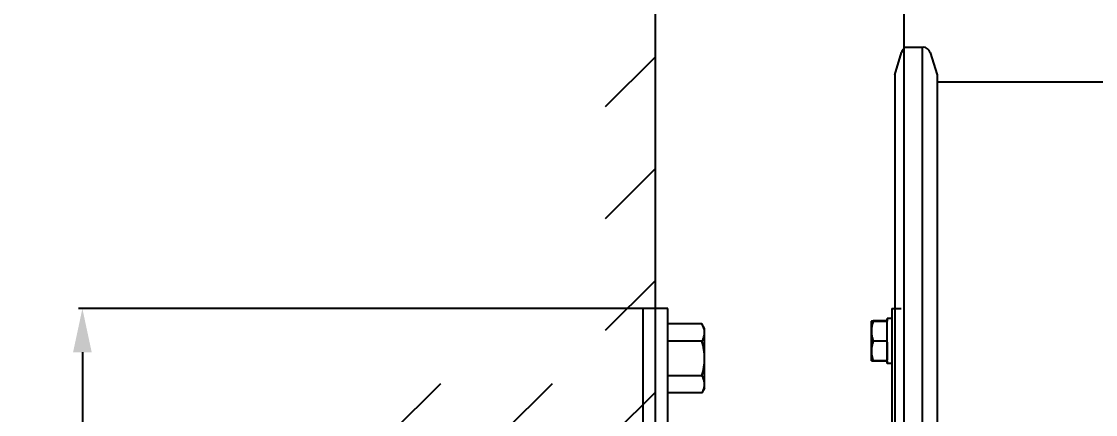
# Model space of a CAD drawing. Header units: millimetres. Extents: x 324 to 7054, y -67 to 2159.
# Drawn here: x 3321.3 to 3752.9, y 1629.5 to 1787.3 of the extents above; entities that cross this region are included whole.
import ezdxf

# ---------------------------------------------------------------- set-up
doc = ezdxf.new("R2010")
doc.units = ezdxf.units.MM
doc.header["$LTSCALE"] = 153.67
doc.header["$PDMODE"] = 3
doc.header["$PDSIZE"] = 8
doc.linetypes.add('CENTER', pattern=[0.6, 0.375, -0.075, 0.075, -0.075])
doc.linetypes.add('DOT', pattern=[0.2, 0.1, -0.1])
doc.layers.get('0').update_dxf_attribs({"linetype": 'CONTINUOUS'})
doc.layers.get('Defpoints').update_dxf_attribs({"linetype": 'CONTINUOUS'})
doc.layers.add('00_BUW_DATUM', color=7, linetype='CONTINUOUS')
doc.layers.add('02___PRT_ALL_AXES', color=7, linetype='CONTINUOUS')
doc.styles.get("Standard").update_dxf_attribs({"font": 'times.ttf'})
doc.dimstyles.new('DIMSTYLE_1', dxfattribs={"dimtxt": 17.5, "dimasz": 17.5, "dimexe": 1.5, "dimexo": 1, "dimgap": 0.875, "dimtad": 1, "dimdsep": 46, "dimtxsty": 'Standard', "dimblk": '_FILLED', "dimblk1": '_FILLED', "dimblk2": '_FILLED', "dimcen": 0.09, "dimazin": 2, "dimtp": 0.01, "dimtm": 0.01, "dimtfac": 1, "dimtofl": 0, "dimtmove": 0, "dimatfit": 3, "dimldrblk": '_FILLED', "dimfxl": 1, "dimtolj": 1, "dimarcsym": 0})
doc.dimstyles.get("Standard").update_dxf_attribs({"dimtxt": 17.5, "dimasz": 17.5, "dimexe": 1.5, "dimexo": 1, "dimtad": 1, "dimdsep": 46, "dimtxsty": 'Standard', "dimblk": '_FILLED', "dimblk1": '_FILLED', "dimblk2": '_FILLED', "dimcen": 0.09, "dimazin": 2, "dimtol": 1, "dimtp": 0.01, "dimtm": 0.01, "dimtfac": 1, "dimtofl": 0, "dimtmove": 0, "dimatfit": 3, "dimldrblk": '_FILLED', "dimfxl": 1, "dimtolj": 1, "dimarcsym": 0})

# ---------------------------------------------------------------- blocks, each defined once
blk = doc.blocks.new('_FILLED')
at = {"color": 0, "linetype": 'ByBlock'}
blk.add_solid([(0, 0), (-1, 0.214), (-1, -0.214)], dxfattribs=at)
blk = doc.blocks.new('*D191')
at = {"color": 0, "lineweight": -2}
for p, q in [((3571.03, 1671.98), (3344.29, 1671.98)), ((3345.79, 1654.48), (3345.79, 1369.48)), ((3571.03, 1351.98), (3344.29, 1351.98))]:
    blk.add_line(p, q, dxfattribs=at)
at = {"layer": 'Defpoints', "color": 0}
for p in [(3572.03, 1671.98), (3345.79, 1351.98), (3572.03, 1351.98)]:
    blk.add_point(p, dxfattribs=at)
at = {"color": 0, "linetype": 'ByBlock', "lineweight": -2, "xscale": 17.5, "yscale": 17.5, "zscale": 17.5}
for p, rotation in [((3345.79, 1671.98), 90), ((3345.79, 1351.98), 270)]:
    blk.add_blockref('_FILLED', p, dxfattribs=dict(at, rotation=rotation))
at = {"color": 0, "insert": (3321.59, 1528.57), "char_height": 17.5, "attachment_point": 2, "rotation": 90, "line_spacing_factor": 0.9}
blk.add_mtext('\\A1;320', dxfattribs=at)
blk = doc.blocks.new('*D271')
at = {"color": 0, "lineweight": -2}
for p, q in [((3576.03, 1740), (3576.03, 1842.5)), ((3593.53, 1841), (3991.5, 1841)), ((4451.83, 1841), (4053.86, 1841)), ((4469.33, 1538.1), (4469.33, 1842.5))]:
    blk.add_line(p, q, dxfattribs=at)
at = {"layer": 'Defpoints', "color": 0}
for p in [(4469.33, 1841), (3576.03, 1739), (4469.33, 1537.1)]:
    blk.add_point(p, dxfattribs=at)
at = {"color": 0, "linetype": 'ByBlock', "lineweight": -2, "xscale": 17.5, "yscale": 17.5, "zscale": 17.5, "rotation": 180}
blk.add_blockref('_FILLED', (3576.03, 1841), dxfattribs=at)
at = {"color": 0, "linetype": 'ByBlock', "lineweight": -2, "xscale": 17.5, "yscale": 17.5, "zscale": 17.5}
blk.add_blockref('_FILLED', (4469.33, 1841), dxfattribs=at)
at = {"insert": (4022.68, 1841), "char_height": 17.5, "attachment_point": 5}
blk.add_mtext('\\A1;\\A1;Z-895', dxfattribs=at)
blk = doc.blocks.new('*D273')
at = {"color": 0, "lineweight": -2}
for p, q in [((3576.03, 1705), (3576.03, 1801.5)), ((3593.53, 1800), (3608, 1800)), ((3658.53, 1800), (3644.07, 1800)), ((3676.03, 1705), (3676.03, 1801.5))]:
    blk.add_line(p, q, dxfattribs=at)
at = {"layer": 'Defpoints', "color": 0}
for p in [(3676.03, 1800), (3576.03, 1704), (3676.03, 1704)]:
    blk.add_point(p, dxfattribs=at)
at = {"color": 0, "linetype": 'ByBlock', "lineweight": -2, "xscale": 17.5, "yscale": 17.5, "zscale": 17.5, "rotation": 180}
blk.add_blockref('_FILLED', (3576.03, 1800), dxfattribs=at)
at = {"color": 0, "linetype": 'ByBlock', "lineweight": -2, "xscale": 17.5, "yscale": 17.5, "zscale": 17.5}
blk.add_blockref('_FILLED', (3676.03, 1800), dxfattribs=at)
at = {"insert": (3626.03, 1800), "char_height": 17.5, "attachment_point": 5}
blk.add_mtext('\\A1;\\A1;100', dxfattribs=at)

msp = doc.modelspace()

# ---------------------------------------------------------------- hatches: boundary and pattern name
h = msp.add_hatch()
h.set_pattern_fill('ANSI31', color=256, scale=10)
h.set_pattern_definition([(45, (2207, 0), (-22.45064, 22.45064), [])])
h.paths.add_polyline_path([(3457.64226, 1621.97699), (3457.64226, 1641.97699), (3556.03476, 1641.97699), (3556.03476, 1671.97699), (3556.03476, 1691.97699), (3556.03476, 1921.95399), (3576.03476, 1921.95399), (3576.03476, 1621.95399)])

# ---------------------------------------------------------------- linework, layer by layer
for p, q in [((3576.03476, 1664), (3576.03476, 1915)), ((3576.03476, 1671.97699), (3571.03476, 1671.97699)), ((3571.03476, 1671.97699), (3571.03476, 1351.97699))]:
    msp.add_line(p, q)
at = {"linetype": 'Continuous'}
for p, q in [((3669.23476, 1666.53177), (3669.23476, 1666.97699)), ((3669.23476, 1666.4938), (3669.23476, 1666.9402)), ((3669.23476, 1658.53334), (3669.23476, 1659.41736)), ((3669.23476, 1658.45082), (3669.23476, 1659.34276)), ((3669.23476, 1650.97699), (3669.23476, 1651.41385)), ((3669.23476, 1650.93629), (3669.23476, 1651.36761))]:
    msp.add_line(p, q, dxfattribs=at)
at = {"linetype": 'DOT'}
for p, q in [((3669.23476, 1666.53177), (3669.23476, 1666.97699)), ((3669.23476, 1658.53334), (3669.23476, 1659.41736)), ((3669.23476, 1650.97699), (3669.23476, 1651.41385))]:
    msp.add_line(p, q, dxfattribs=at)
at = {"linetype": 'CENTER'}
for p, q in [((3669.23476, 1666.49352), (3669.23476, 1666.9402)), ((3669.23476, 1658.45083), (3669.23476, 1659.34265)), ((3669.23476, 1650.93629), (3669.23476, 1651.36723))]:
    msp.add_line(p, q, dxfattribs=at)
at = {"layer": '00_BUW_DATUM', "linetype": 'Continuous'}
for p, q in [((3662.83476, 1650.97699), (3662.83476, 1666.97699)), ((3662.83476, 1666.97699), (3669.23476, 1666.97699)), ((3662.83476, 1650.97731), (3662.83476, 1666.97668)), ((3669.23476, 1667.0177), (3663.54929, 1667.0177)), ((3669.23476, 1666.93566), (3663.54929, 1666.93566)), ((3669.23476, 1666.97699), (3669.23476, 1667.97699)), ((3671.03476, 1667.97699), (3669.23476, 1667.97699)), ((3669.23476, 1666.93566), (3669.23476, 1667.97699)), ((3671.03476, 1667.97699), (3669.23476, 1667.97699)), ((3669.23476, 1659.41736), (3669.23476, 1666.53177)), ((3669.23476, 1659.34276), (3669.23476, 1666.4938)), ((3669.23476, 1658.97699), (3663.54929, 1658.97699)), ((3669.23476, 1658.89496), (3663.54929, 1658.89496)), ((3669.23476, 1658.53334), (3669.23476, 1651.41385)), ((3669.23476, 1658.45082), (3669.23476, 1651.36761)), ((3669.23476, 1650.97699), (3662.83476, 1650.97699)), ((3669.23476, 1650.93629), (3663.54929, 1650.93629)), ((3669.23476, 1650.97699), (3669.23476, 1649.97699)), ((3669.23476, 1650.93629), (3669.23476, 1649.97699)), ((3671.03476, 1649.97699), (3669.23476, 1649.97699)), ((3671.03476, 1649.97699), (3669.23476, 1649.97699))]:
    msp.add_line(p, q, dxfattribs=at)
at = {"layer": '00_BUW_DATUM', "linetype": 'DOT'}
for p, q in [((3662.83476, 1650.97699), (3662.83476, 1666.97699)), ((3662.83476, 1666.97699), (3669.23476, 1666.97699)), ((3669.23476, 1666.97699), (3669.23476, 1667.97699)), ((3671.03476, 1667.97699), (3669.23476, 1667.97699)), ((3669.23476, 1659.41736), (3669.23476, 1666.53177)), ((3669.23476, 1658.97699), (3663.54929, 1658.97699)), ((3669.23476, 1658.53334), (3669.23476, 1651.41385)), ((3669.23476, 1650.97699), (3662.83476, 1650.97699)), ((3669.23476, 1650.97699), (3669.23476, 1649.97699)), ((3671.03476, 1649.97699), (3669.23476, 1649.97699))]:
    msp.add_line(p, q, dxfattribs=at)
at = {"layer": '00_BUW_DATUM', "linetype": 'CENTER'}
for p, q in [((3662.83476, 1650.97731), (3662.83476, 1666.97668)), ((3669.23476, 1667.0177), (3663.54929, 1667.0177)), ((3669.23476, 1666.93566), (3663.54929, 1666.93566)), ((3669.23476, 1667.97699), (3669.23476, 1666.93566)), ((3671.03476, 1667.97699), (3669.23476, 1667.97699)), ((3669.23476, 1659.34265), (3669.23476, 1666.49352)), ((3669.23476, 1658.89496), (3663.54929, 1658.89496)), ((3669.23476, 1651.36723), (3669.23476, 1658.45083)), ((3669.23476, 1650.93629), (3663.54929, 1650.93629)), ((3669.23476, 1649.97699), (3669.23476, 1650.93629)), ((3671.03476, 1649.97699), (3669.23476, 1649.97699))]:
    msp.add_line(p, q, dxfattribs=at)
at = {"layer": '00_BUW_DATUM', "color": 7, "linetype": 'Continuous'}
for p, q in [((3594.76296, 1665.8334), (3581.03476, 1665.8334)), ((3595.83476, 1663.97699), (3594.76296, 1665.8334)), ((3595.83476, 1639.97699), (3595.83476, 1663.97699)), ((3594.76296, 1658.9052), (3581.03476, 1658.9052)), ((3594.76296, 1645.04879), (3581.03476, 1645.04879)), ((3594.76296, 1638.12059), (3581.03476, 1638.12059)), ((3595.83476, 1639.97699), (3594.76296, 1638.12059))]:
    msp.add_line(p, q, dxfattribs=at)
at = {"layer": '00_BUW_DATUM', "linetype": 'CENTER'}
for points, knots in [([(3663.54929, 1667.0177), (3663.4508, 1667.01467), (3663.31125, 1667.01011), (3663.1376, 1667.0029), (3663.03379, 1666.99813), (3662.95321, 1666.9926), (3662.88883, 1666.98914), (3662.85964, 1666.98225), (3662.83476, 1666.98116), (3662.83476, 1666.97668)], [0, 0, 0, 0, 0.412424599, 0.583858236, 0.728742188, 0.844605655, 0.929348389, 0.981238142, 1, 1, 1, 1]), ([(3662.83476, 1666.97668), (3662.83476, 1666.9722), (3662.85964, 1666.9711), (3662.88882, 1666.96422), (3662.95321, 1666.96075), (3663.03378, 1666.95523), (3663.13759, 1666.95045), (3663.31125, 1666.94324), (3663.4508, 1666.93869), (3663.54929, 1666.93566)], [0, 0, 0, 0, 0.018742585, 0.070655721, 0.155371791, 0.271256253, 0.416129428, 0.587567446, 1, 1, 1, 1]), ([(3663.54929, 1666.93566), (3663.33358, 1666.28524), (3662.97238, 1664.96371), (3662.83476, 1663.59566), (3662.83476, 1662.91531)], [0, 0, 0, 0, 0.501793616, 1, 1, 1, 1]), ([(3662.83476, 1662.91531), (3662.83476, 1662.23497), (3662.97239, 1660.86692), (3663.33358, 1659.54538), (3663.54929, 1658.89496)], [0, 0, 0, 0, 0.498197822, 1, 1, 1, 1]), ([(3663.54929, 1658.89496), (3663.33366, 1658.25141), (3662.97249, 1656.94375), (3662.83476, 1655.5891), (3662.83476, 1654.91562)], [0, 0, 0, 0, 0.501937384, 1, 1, 1, 1]), ([(3662.83476, 1654.91562), (3662.83476, 1654.24216), (3662.97249, 1652.88751), (3663.33365, 1651.57985), (3663.54929, 1650.93629)], [0, 0, 0, 0, 0.498054058, 1, 1, 1, 1]), ([(3663.54929, 1650.93629), (3663.4508, 1650.93932), (3663.31125, 1650.94387), (3663.1376, 1650.95108), (3663.03379, 1650.95586), (3662.95321, 1650.96139), (3662.88883, 1650.96485), (3662.85964, 1650.97174), (3662.83476, 1650.97283), (3662.83476, 1650.97731)], [0, 0, 0, 0, 0.412424612, 0.583858253, 0.728742208, 0.844605676, 0.929348407, 0.981238149, 1, 1, 1, 1])]:
    msp.add_open_spline(points, degree=3, knots=knots, dxfattribs=at)
at = {"layer": '00_BUW_DATUM', "linetype": 'Continuous'}
for points, knots in [([(3663.54929, 1667.0177), (3663.4508, 1667.01467), (3663.31125, 1667.01011), (3663.1376, 1667.0029), (3663.03379, 1666.99813), (3662.95321, 1666.9926), (3662.88883, 1666.98914), (3662.85964, 1666.98225), (3662.83476, 1666.98116), (3662.83476, 1666.97668)], [0, 0, 0, 0, 0.412424612, 0.583858253, 0.728742208, 0.844605676, 0.929348407, 0.981238149, 1, 1, 1, 1]), ([(3663.54929, 1666.97699), (3663.33362, 1666.32998), (3662.97243, 1665.01533), (3662.83476, 1663.65393), (3662.83476, 1662.97699)], [0, 0, 0, 0, 0.501864422, 1, 1, 1, 1]), ([(3662.83476, 1666.97668), (3662.83476, 1666.9722), (3662.85964, 1666.9711), (3662.88882, 1666.96422), (3662.95321, 1666.96075), (3663.03378, 1666.95523), (3663.13759, 1666.95045), (3663.31125, 1666.94324), (3663.4508, 1666.93869), (3663.54929, 1666.93566)], [0, 0, 0, 0, 0.018742585, 0.070655727, 0.1553718, 0.271256264, 0.416129438, 0.587567455, 1, 1, 1, 1]), ([(3663.54929, 1666.93566), (3663.33358, 1666.28524), (3662.97238, 1664.96371), (3662.83476, 1663.59566), (3662.83476, 1662.91531)], [0, 0, 0, 0, 0.501793616, 1, 1, 1, 1]), ([(3662.83476, 1662.97699), (3662.83476, 1662.30006), (3662.97244, 1660.93867), (3663.33361, 1659.62401), (3663.54929, 1658.97699)], [0, 0, 0, 0, 0.498127019, 1, 1, 1, 1]), ([(3662.83476, 1662.91531), (3662.83476, 1662.23497), (3662.97239, 1660.86692), (3663.33358, 1659.54538), (3663.54929, 1658.89496)], [0, 0, 0, 0, 0.498197822, 1, 1, 1, 1]), ([(3663.54929, 1658.97699), (3663.33362, 1658.32998), (3662.97243, 1657.01533), (3662.83476, 1655.65393), (3662.83476, 1654.97699)], [0, 0, 0, 0, 0.501864422, 1, 1, 1, 1]), ([(3663.54929, 1658.89496), (3663.33366, 1658.25141), (3662.97249, 1656.94375), (3662.83476, 1655.5891), (3662.83476, 1654.91562)], [0, 0, 0, 0, 0.501937384, 1, 1, 1, 1]), ([(3662.83476, 1654.97699), (3662.83476, 1654.30006), (3662.97244, 1652.93867), (3663.33361, 1651.62401), (3663.54929, 1650.97699)], [0, 0, 0, 0, 0.498127019, 1, 1, 1, 1]), ([(3662.83476, 1654.91562), (3662.83476, 1654.24216), (3662.97249, 1652.88751), (3663.33365, 1651.57985), (3663.54929, 1650.93629)], [0, 0, 0, 0, 0.498054058, 1, 1, 1, 1]), ([(3663.54929, 1650.93629), (3663.4508, 1650.93932), (3663.31125, 1650.94387), (3663.1376, 1650.95108), (3663.03379, 1650.95586), (3662.95321, 1650.96139), (3662.88883, 1650.96485), (3662.85964, 1650.97174), (3662.83476, 1650.97283), (3662.83476, 1650.97731)], [0, 0, 0, 0, 0.412424612, 0.583858253, 0.728742208, 0.844605676, 0.929348407, 0.981238149, 1, 1, 1, 1])]:
    msp.add_open_spline(points, degree=3, knots=knots, dxfattribs=at)
at = {"layer": '00_BUW_DATUM', "linetype": 'DOT'}
for points, knots in [([(3663.54929, 1666.97699), (3663.33362, 1666.32998), (3662.97243, 1665.01533), (3662.83476, 1663.65393), (3662.83476, 1662.97699)], [0, 0, 0, 0, 0.501864422, 1, 1, 1, 1]), ([(3662.83476, 1662.97699), (3662.83476, 1662.30006), (3662.97244, 1660.93867), (3663.33361, 1659.62401), (3663.54929, 1658.97699)], [0, 0, 0, 0, 0.498127019, 1, 1, 1, 1]), ([(3663.54929, 1658.97699), (3663.33362, 1658.32998), (3662.97243, 1657.01533), (3662.83476, 1655.65393), (3662.83476, 1654.97699)], [0, 0, 0, 0, 0.501864422, 1, 1, 1, 1]), ([(3662.83476, 1654.97699), (3662.83476, 1654.30006), (3662.97244, 1652.93867), (3663.33361, 1651.62401), (3663.54929, 1650.97699)], [0, 0, 0, 0, 0.498127019, 1, 1, 1, 1])]:
    msp.add_open_spline(points, degree=3, knots=knots, dxfattribs=at)
at = {"layer": '00_BUW_DATUM', "color": 7, "linetype": 'Continuous'}
for points, knots in [([(3595.83476, 1662.3693), (3595.83476, 1662.6631), (3595.78354, 1663.25759), (3595.48403, 1664.44557), (3595.07691, 1665.28962), (3594.76296, 1665.8334)], [0, 0, 0, 0, 0.24057587, 0.48584751, 1, 1, 1, 1]), ([(3594.76296, 1658.9052), (3595.07691, 1659.44897), (3595.48403, 1660.29303), (3595.78354, 1661.481), (3595.83476, 1662.0755), (3595.83476, 1662.3693)], [0, 0, 0, 0, 0.514152504, 0.759424143, 1, 1, 1, 1]), ([(3595.83476, 1651.97699), (3595.83476, 1653.14815), (3595.63015, 1655.49425), (3595.08791, 1657.77952), (3594.76296, 1658.9052)], [0, 0, 0, 0, 0.499895669, 1, 1, 1, 1]), ([(3594.76296, 1645.04879), (3595.08791, 1646.17447), (3595.63015, 1648.45974), (3595.83476, 1650.80584), (3595.83476, 1651.97699)], [0, 0, 0, 0, 0.500104345, 1, 1, 1, 1]), ([(3595.83476, 1641.58469), (3595.83476, 1641.87849), (3595.78354, 1642.47298), (3595.48403, 1643.66096), (3595.07691, 1644.50501), (3594.76296, 1645.04879)], [0, 0, 0, 0, 0.24057587, 0.48584751, 1, 1, 1, 1]), ([(3594.76296, 1638.12059), (3595.07691, 1638.66436), (3595.48403, 1639.50842), (3595.78354, 1640.69639), (3595.83476, 1641.29089), (3595.83476, 1641.58469)], [0, 0, 0, 0, 0.514152504, 0.759424143, 1, 1, 1, 1])]:
    msp.add_open_spline(points, degree=3, knots=knots, dxfattribs=at)
at = {"layer": '02___PRT_ALL_AXES', "linetype": 'Continuous'}
for p, q in [((3672.24299, 1765.91555), (3674.97578, 1774.85411)), ((3676.03476, 1246.97699), (3676.03476, 1776.97699)), ((3676.03476, 1776.97699), (3683.62481, 1776.97699)), ((3683.43476, 1246.97699), (3683.43476, 1776.97699)), ((3686.49373, 1774.85411), (3689.22652, 1765.91555)), ((3672.24299, 1765.91555), (3672.24299, 1258.03844)), ((3689.22652, 1765.91555), (3689.22652, 1258.03844)), ((4403.84299, 1762.97699), (3689.22652, 1762.97699)), ((3576.03476, 1351.97699), (3576.03476, 1671.97699)), ((3581.03476, 1671.97699), (3576.03476, 1671.97699)), ((3576.03476, 1351.97699), (3576.03476, 1671.97699)), ((3581.03476, 1671.97699), (3576.03476, 1671.97699)), ((3581.03476, 1351.97699), (3581.03476, 1671.97699)), ((3581.03476, 1351.97699), (3581.03476, 1671.97699)), ((3671.03476, 1671.97699), (3671.03476, 1351.97699)), ((3671.03476, 1671.97699), (3673.36484, 1671.97699)), ((3671.03476, 1671.97699), (3671.03476, 1351.97699)), ((3671.03476, 1671.97699), (3672.24299, 1671.97699))]:
    msp.add_line(p, q, dxfattribs=at)
at = {"layer": '02___PRT_ALL_AXES', "linetype": 'DOT'}
for p, q in [((3576.03476, 1351.97699), (3576.03476, 1671.97699)), ((3581.03476, 1671.97699), (3576.03476, 1671.97699)), ((3581.03476, 1351.97699), (3581.03476, 1671.97699)), ((3671.03476, 1671.97699), (3671.03476, 1351.97699)), ((3671.03476, 1671.97699), (3673.76484, 1671.97699))]:
    msp.add_line(p, q, dxfattribs=at)
at = {"layer": '02___PRT_ALL_AXES', "linetype": 'CENTER'}
for p, q in [((3576.03476, 1351.97699), (3576.03476, 1671.97699)), ((3581.03476, 1671.97699), (3576.03476, 1671.97699)), ((3581.03476, 1351.97699), (3581.03476, 1671.97699)), ((3671.03476, 1671.97699), (3671.03476, 1351.97699)), ((3671.03476, 1671.97699), (3674.76484, 1671.97699))]:
    msp.add_line(p, q, dxfattribs=at)
at = {"layer": '02___PRT_ALL_AXES', "color": 7, "linetype": 'Continuous'}
for p, q in [((3576.03476, 1351.97699), (3576.03476, 1671.97699)), ((3581.03476, 1671.97699), (3576.03476, 1671.97699)), ((3581.03476, 1351.97699), (3581.03476, 1671.97699))]:
    msp.add_line(p, q, dxfattribs=at)
at = {"layer": '02___PRT_ALL_AXES', "linetype": 'Continuous'}
for centre, start, end in [((3677.8447, 1773.97699), 127.1459178, 163), ((3683.62481, 1773.97699), 17, 90)]:
    msp.add_arc(centre, 3, start, end, dxfattribs=at)

# ---------------------------------------------------------------- dimensions: what is measured, and where the dimension line sits
for base, p1, p2, text, picture, middle in [((4469.32543, 1841), (3576.03476, 1739), (4469.32543, 1537.10027), '\\A1;Z-895', '*D271', (4022.68009, 1841)), ((3676.03476, 1800), (3576.03476, 1704), (3676.03476, 1704), '\\A1;100', '*D273', (3626.03476, 1800))]:
    dim = msp.add_linear_dim(base=base, p1=p1, p2=p2, text=text, dimstyle='Standard', override={"dimtad": 0, "dimtih": 1, "dimtoh": 1, "dimdec": 4, "dimzin": 0, "dimtxsty": 'Standard', "dimcen": 25.146, "dimclrt": 256, "dimadec": 0, "dimazin": 0, "dimtdec": 4, "dimtzin": 0})
    dim.commit()
    dim.dimension.update_dxf_attribs({"geometry": picture, "text_midpoint": middle})
dim = msp.add_linear_dim(base=(3345.79451, 1351.97699), p1=(3572.03476, 1671.97699), p2=(3572.03476, 1351.97699), angle=270, dimstyle='DIMSTYLE_1')
dim.commit()
dim.dimension.update_dxf_attribs({"geometry": '*D191', "text_midpoint": (3345.79451, 1528.5724), "dimtype": 160})

doc.saveas('drawing.dxf')
